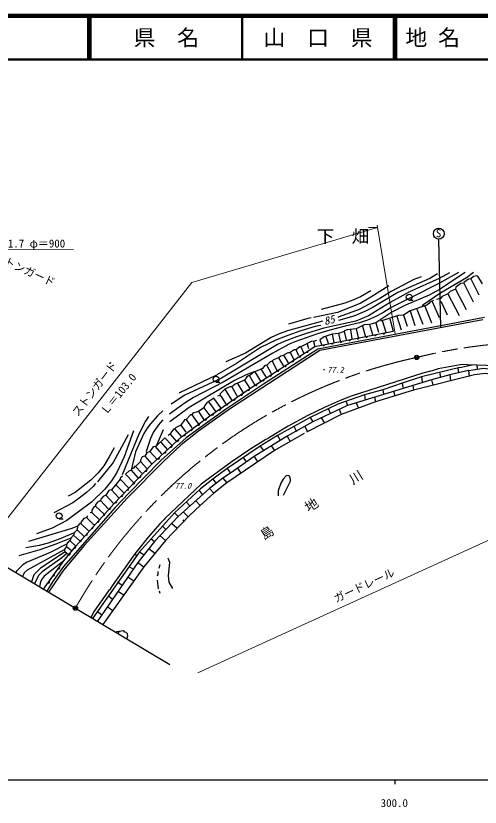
# Model space of a CAD drawing. Units: millimetres, scale not verified. Extents: x 40000 to 680000, y 20000 to 380000.
# Drawn here: x 281173 to 387504, y 198715 to 380000 of the extents above; entities that cross this region are included whole.
import ezdxf
from ezdxf.enums import TextEntityAlignment as Align

# ---------------------------------------------------------------- set-up
doc = ezdxf.new("R2010")
doc.units = ezdxf.units.MM
doc.header["$LTSCALE"] = 1000
doc.header["$PDMODE"] = 32
doc.header["$PDSIZE"] = 500
doc.linetypes.add('CHAIN', pattern=[18.5, 12, -1.5, 3.5, -1.5])
for name, color, linetype, lineweight in [('M-BGD', 7, 'Continuous', 25), ('M-BMK', 2, 'CHAIN', 13), ('M-BMK-SRVR', 3, 'Continuous', 25), ('M-STR-HTXT', 7, 'Continuous', 13), ('M-STR-STRC', 7, 'Continuous', 25), ('M-TTL', 2, 'Continuous', 140), ('M-TTL-BAND', 7, 'Continuous', 25), ('M-TTL-LINE', 7, 'Continuous', 50)]:
    doc.layers.add(name, color=color, linetype=linetype, lineweight=lineweight)
for name, color, linetype in [('M-BMK-HTXT', 7, 'Continuous'), ('M-OTRS', 6, 'Continuous'), ('M-TTL-TXT', 7, 'Continuous')]:
    doc.layers.add(name, color=color, linetype=linetype)
doc.styles.add('ＭＳ ゴシック', font='')
doc.styles.get('ＭＳ ゴシック').set_extended_font_data('MS Gothic')

msp = doc.modelspace()

# ---------------------------------------------------------------- linework, layer by layer
at = {"layer": 'M-BGD'}
for p, q in [((377936, 328817), (378444, 308582)), ((380476, 321113), (378105, 319843)), ((382508, 321197), (378190, 318742)), ((384032, 321197), (378190, 317303)), ((385979, 321197), (384371, 320012)), ((372348, 319589), (367099, 316879)), ((375989, 319843), (368623, 316625)), ((378105, 319843), (371332, 316795)), ((373957, 320181), (372348, 319589)), ((377767, 320859), (375989, 319843)), ((384371, 320012), (378275, 316371)), ((384794, 319673), (383778, 318911)), ((385387, 319758), (384794, 319673)), ((385979, 320266), (385387, 319758)), ((385387, 319758), (387165, 316117)), ((386741, 320435), (385979, 320266)), ((386995, 320351), (386741, 320435)), ((388011, 318573), (386995, 320351)), ((366591, 318149), (362442, 315525)), ((378190, 318742), (371671, 315440)), ((378190, 317303), (375819, 316033)), ((381831, 317387), (380645, 316879)), ((381915, 317811), (381831, 317387)), ((381831, 317387), (384286, 312731)), ((383101, 318657), (381915, 317811)), ((383778, 318742), (383101, 318657)), ((383778, 318911), (383778, 318742)), ((383778, 318742), (385895, 314509)), ((360071, 315609), (358378, 314847)), ((362442, 315525), (359987, 314085)), ((362442, 316964), (360071, 315609)), ((368623, 316625), (362781, 313069)), ((367099, 316879), (364559, 315271)), ((371332, 316795), (366929, 314339)), ((371671, 315440), (367099, 313154)), ((375819, 316033), (370401, 313747)), ((378275, 316371), (374380, 313747)), ((378783, 315694), (378275, 315101)), ((380137, 316287), (378783, 315694)), ((380645, 316879), (380137, 316287)), ((380137, 316287), (382677, 311376)), ((356515, 314170), (351097, 312731)), ((359987, 314085), (354822, 312053)), ((358378, 314847), (356515, 314170)), ((364559, 315271), (359817, 312731)), ((366929, 314339), (361934, 311291)), ((370401, 313747), (367268, 312138)), ((375311, 313747), (371501, 312392)), ((374380, 313747), (374126, 313323)), ((375735, 314085), (375311, 313747)), ((376073, 314509), (375735, 314085)), ((376835, 314763), (376073, 314509)), ((376497, 314593), (378105, 310868)), ((378359, 315271), (377513, 315017)), ((378698, 314255), (378359, 314593)), ((380053, 311461), (378698, 314255)), ((354822, 312053), (349319, 310868)), ((359817, 312731), (355245, 311037)), ((361257, 312307), (358547, 311207)), ((362781, 313069), (361257, 312307)), ((365236, 311969), (363458, 311037)), ((367268, 312138), (363627, 309683)), ((367099, 313154), (365236, 311969)), ((371501, 312392), (369977, 311461)), ((371501, 312392), (372517, 309090)), ((373025, 312815), (374380, 309344)), ((374803, 313493), (376327, 309683)), ((351435, 310021), (343392, 307820)), ((347795, 310614), (343646, 309344)), ((348811, 310783), (347795, 310614)), ((388519, 310868), (350335, 303671)), ((388096, 310360), (350758, 303333)), ((359055, 310021), (351689, 308413)), ((355245, 311037), (354904, 310921)), ((358547, 311207), (355076, 310191)), ((361934, 311291), (359055, 310021)), ((361680, 310275), (359902, 309683)), ((363458, 311037), (361680, 310275)), ((368792, 311376), (364643, 310021)), ((365067, 310191), (365913, 307566)), ((366845, 310614), (367607, 307735)), ((368453, 311207), (369385, 308074)), ((369977, 311461), (368792, 311376)), ((369977, 311461), (370824, 308921)), ((349742, 308836), (346440, 307820)), ((351689, 308413), (347964, 307312)), ((351012, 309090), (349742, 308836)), ((356600, 308921), (353044, 307989)), ((359902, 309683), (356600, 308921)), ((359140, 308328), (357023, 308074)), ((360918, 309175), (359140, 308328)), ((359140, 308328), (359563, 306296)), ((360579, 308921), (361257, 306465)), ((362188, 309259), (360918, 309175)), ((363627, 309683), (362188, 309259)), ((362188, 309259), (362865, 306973)), ((363627, 309683), (364220, 307566)), ((341445, 307143), (339667, 306296)), ((343477, 306804), (340852, 305788)), ((343392, 307820), (341445, 307143)), ((345424, 306465), (342630, 305365)), ((346440, 307820), (343477, 306804)), ((350250, 307143), (345085, 305280)), ((347964, 307312), (345424, 306465)), ((353044, 307989), (350250, 307143)), ((351774, 306465), (350758, 305788)), ((353637, 307058), (351774, 306465)), ((352197, 306550), (352705, 305026)), ((355076, 307227), (353637, 307058)), ((353637, 307058), (353975, 305195)), ((356346, 307651), (355076, 307227)), ((355076, 307227), (355415, 305534)), ((356431, 307820), (356346, 307651)), ((356346, 307651), (356854, 305788)), ((357023, 308074), (356431, 307820)), ((357785, 308074), (358124, 306042)), ((341106, 304687), (328237, 296983)), ((339667, 306296), (333740, 302740)), ((340852, 305788), (337211, 304010)), ((343646, 304687), (340005, 302740)), ((342630, 305365), (341106, 304687)), ((345085, 305280), (343646, 304687)), ((348980, 305449), (346440, 304179)), ((347879, 304857), (348218, 303756)), ((349319, 305365), (348980, 305449)), ((349996, 305619), (349319, 305365)), ((349319, 305365), (349657, 304264)), ((350758, 305788), (351181, 304687)), ((350758, 303333), (330353, 290040)), ((337211, 304010), (331708, 300369)), ((350335, 303671), (337889, 295628)), ((342461, 302232), (343561, 302909)), ((343561, 302909), (343985, 302909)), ((344916, 303502), (343985, 302909)), ((343985, 302909), (344831, 301301)), ((345339, 303502), (344916, 303502)), ((346186, 304179), (345339, 303502)), ((346017, 302147), (345339, 303502)), ((346440, 304179), (346186, 304179)), ((346440, 304179), (347117, 302655)), ((340005, 302740), (328660, 296051)), ((333740, 302740), (329253, 300708)), ((340175, 301216), (339836, 300877)), ((341360, 301639), (340175, 301216)), ((341360, 301639), (341445, 301809)), ((341360, 301639), (342461, 299777)), ((341445, 301809), (341868, 302147)), ((341868, 302147), (342461, 302232)), ((342461, 302232), (343561, 300539)), ((331708, 300369), (327221, 297745)), ((337635, 299184), (335941, 298422)), ((338227, 299861), (337635, 299184)), ((338651, 299946), (338227, 299861)), ((338651, 299946), (339417, 300710)), ((339751, 297999), (338651, 299946)), ((339836, 300877), (339417, 300710)), ((339836, 300877), (340937, 298845)), ((382847, 299438), (374041, 297321)), ((382931, 300031), (377851, 299099)), ((382423, 299269), (382508, 298253)), ((382847, 299438), (385682, 300080)), ((384540, 300115), (382931, 300031)), ((386769, 300046), (386807, 299055)), ((318754, 293681), (327221, 297745)), ((333909, 297745), (331285, 296475)), ((334079, 297321), (333571, 296559)), ((335772, 298422), (333909, 297745)), ((334417, 297491), (334079, 297321)), ((334671, 297491), (334417, 297491)), ((335772, 298422), (334671, 297491)), ((334671, 297491), (335941, 295374)), ((335941, 298422), (335772, 298422)), ((335941, 298422), (337381, 296051)), ((337381, 299015), (338481, 297152)), ((374380, 298168), (357955, 292834)), ((374041, 297321), (369639, 295882)), ((386233, 297745), (372263, 294273)), ((374041, 297321), (374211, 296136)), ((376158, 298591), (374380, 298168)), ((376516, 298653), (376158, 298591)), ((380561, 297745), (376327, 296644)), ((377851, 299099), (376516, 298653)), ((378275, 298337), (378359, 297237)), ((384794, 298761), (380561, 297745)), ((380561, 297745), (380730, 296390)), ((384794, 298761), (384963, 297406)), ((328237, 296983), (319855, 293088)), ((331285, 296475), (320871, 290294)), ((328660, 296051), (321887, 292580)), ((337889, 295628), (329168, 289786)), ((331369, 295628), (330607, 295035)), ((333571, 296559), (331369, 295628)), ((331962, 295797), (333232, 293596)), ((333571, 296559), (334756, 294612)), ((376327, 296644), (357108, 290717)), ((369639, 295882), (365236, 294358)), ((369639, 295882), (369808, 294866)), ((376327, 296644), (376666, 295374)), ((328999, 294443), (327983, 293427)), ((330184, 295035), (328999, 294443)), ((328999, 294443), (330607, 291903)), ((330607, 295035), (330184, 295035)), ((330607, 295035), (331962, 292749)), ((365236, 294358), (361003, 293173)), ((372263, 294273), (363543, 291564)), ((365236, 294358), (365405, 293342)), ((367691, 294104), (367945, 292919)), ((372094, 295459), (372263, 294273)), ((319855, 293088), (316722, 291056)), ((318585, 293681), (318754, 293681)), ((321887, 292580), (319685, 291225)), ((326543, 292411), (324935, 291310)), ((328152, 290209), (326543, 292411)), ((327898, 293003), (327390, 292834)), ((327983, 293427), (327898, 293003)), ((328321, 292665), (327898, 293003)), ((329422, 290971), (328321, 292665)), ((355415, 291903), (352028, 290379)), ((361003, 293173), (354907, 291056)), ((357955, 292834), (355415, 291903)), ((361003, 293173), (361172, 291987)), ((363289, 292749), (363543, 291564)), ((319685, 291225), (316383, 288770)), ((320871, 290294), (316468, 286992)), ((324257, 290209), (322987, 289363)), ((324342, 290633), (324257, 290209)), ((324257, 290209), (325612, 288347)), ((324935, 291310), (324342, 290633)), ((325358, 291479), (326967, 289278)), ((352028, 290379), (348049, 288431)), ((354907, 291056), (348557, 288008)), ((357108, 290717), (349149, 286992)), ((363543, 291564), (355669, 288685)), ((356854, 291649), (357108, 290717)), ((359140, 291310), (359648, 290125)), ((313589, 288347), (311981, 286569)), ((314859, 289532), (313589, 288347)), ((321209, 288601), (320193, 287500)), ((321463, 288601), (321209, 288601)), ((321717, 288939), (321463, 288601)), ((321463, 288601), (322987, 286484)), ((322987, 289363), (321717, 288939)), ((330353, 290040), (322987, 284875)), ((322987, 289363), (324257, 287415)), ((329168, 289786), (324596, 286569)), ((348049, 288431), (343561, 285976)), ((355669, 288685), (347710, 284621)), ((352705, 290040), (353213, 288855)), ((355245, 289871), (355669, 288685)), ((310880, 287161), (309356, 284198)), ((311557, 288177), (310880, 287161)), ((311981, 286569), (311219, 285553)), ((314859, 287415), (313759, 286230)), ((319770, 287415), (318923, 286230)), ((320193, 287500), (319770, 287415)), ((320193, 287500), (321463, 285637)), ((324596, 286569), (320193, 283351)), ((348557, 288008), (341106, 283859)), ((349149, 286992), (343307, 283690)), ((348557, 288008), (349149, 286992)), ((351097, 287923), (351774, 286823)), ((308086, 284960), (305969, 278949)), ((311219, 285553), (310457, 284283)), ((313759, 286230), (312658, 284537)), ((314944, 285129), (313335, 281404)), ((317315, 285299), (316637, 284452)), ((317569, 285299), (317315, 285299)), ((317738, 285637), (317569, 285299)), ((317569, 285299), (319093, 283521)), ((318923, 286230), (317738, 285637)), ((318923, 286230), (320109, 284621)), ((322987, 284875), (319008, 281743)), ((343561, 285976), (339243, 283436)), ((344831, 285976), (345424, 284791)), ((347371, 285891), (347964, 284791)), ((306901, 284029), (303429, 277679)), ((309356, 284198), (305546, 274885)), ((310457, 284283), (308594, 280134)), ((311981, 283182), (311049, 280219)), ((312658, 284537), (311981, 283182)), ((315283, 283351), (313335, 281404)), ((320193, 283351), (314351, 278102)), ((316891, 281658), (315283, 283351)), ((316553, 284198), (316045, 283859)), ((316637, 284452), (316553, 284198)), ((316553, 284198), (317907, 282589)), ((338397, 282928), (335010, 280811)), ((343307, 283690), (335772, 279033)), ((341106, 283859), (337127, 281404)), ((338788, 283104), (338397, 282928)), ((339243, 283436), (338788, 283104)), ((341106, 283859), (341699, 282759)), ((343307, 283690), (343985, 282505)), ((347202, 284283), (343985, 282505)), ((303683, 281065), (302583, 278949)), ((312658, 281235), (311896, 280219)), ((313335, 281404), (312658, 281235)), ((313081, 281319), (314521, 279626)), ((314267, 282420), (315875, 280557)), ((319008, 281743), (314944, 277848)), ((337127, 281404), (329591, 276324)), ((337127, 281404), (337889, 280388)), ((339667, 281489), (340429, 280388)), ((343985, 282505), (340429, 280388)), ((308594, 280134), (307578, 275901)), ((311134, 279880), (310711, 279118)), ((311049, 280219), (311134, 279880)), ((311896, 280219), (311134, 279880)), ((311896, 280219), (313505, 278356)), ((340429, 280388), (329507, 273022)), ((335010, 280811), (330692, 277933)), ((303429, 277679), (299873, 273276)), ((302583, 278949), (301313, 276917)), ((305969, 278949), (304276, 275393)), ((314944, 277848), (306731, 269551)), ((314351, 278102), (307070, 270651)), ((309695, 277933), (308594, 276747)), ((310118, 278949), (309695, 278187)), ((309695, 278187), (309695, 277933)), ((309695, 277933), (311134, 276324)), ((310711, 279118), (310118, 278949)), ((310711, 279118), (312319, 277255)), ((330692, 277933), (323580, 272683)), ((335772, 279033), (330353, 275223)), ((333232, 278779), (333994, 277763)), ((335772, 279033), (336534, 277848)), ((301313, 276917), (300043, 275308)), ((306308, 274969), (307155, 275731)), ((307155, 275731), (307578, 275901)), ((307578, 275901), (309187, 274123)), ((308086, 276409), (307663, 276155)), ((308340, 276747), (308086, 276409)), ((308594, 276747), (308340, 276747)), ((308594, 276747), (310033, 275223)), ((329591, 276324), (326289, 273869)), ((329591, 276324), (330353, 275223)), ((331962, 276409), (332724, 275223)), ((300043, 275308), (298349, 273615)), ((304276, 275393), (303091, 273445)), ((305038, 273869), (303091, 271413)), ((305631, 274546), (305038, 274123)), ((305038, 274123), (305038, 273869)), ((305038, 273869), (306985, 271837)), ((308086, 273107), (306308, 274969)), ((326289, 273869), (323495, 271667)), ((328575, 274123), (325527, 271752)), ((326289, 273869), (327051, 272853)), ((330353, 275223), (328575, 274123)), ((328575, 274123), (329507, 273022)), ((342376, 273869), (341953, 273107)), ((343053, 274631), (342376, 273869)), ((343561, 274715), (343053, 274631)), ((343815, 274546), (343561, 274715)), ((344069, 273869), (343815, 274546)), ((344069, 273361), (344069, 273869)), ((298349, 273615), (294793, 270821)), ((298857, 272175), (297333, 270821)), ((299450, 272853), (298857, 272175)), ((303091, 273445), (301567, 271583)), ((304022, 272599), (305885, 270736)), ((323580, 272683), (315283, 264809)), ((329507, 273022), (326543, 270651)), ((341529, 272091), (341275, 271159)), ((341953, 273107), (341529, 272091)), ((342461, 270228), (344069, 273361)), ((294793, 270821), (293185, 269974)), ((297333, 270821), (295640, 269466)), ((301567, 271583), (298519, 268619)), ((301821, 270228), (301143, 269889)), ((302498, 271244), (301821, 270228)), ((301821, 270228), (303599, 268196)), ((303091, 271413), (302498, 271244)), ((304784, 269551), (303091, 271413)), ((307070, 270651), (303937, 267349)), ((323495, 271667), (317484, 266164)), ((325527, 271752), (318331, 265317)), ((323157, 271244), (323834, 270313)), ((326543, 270651), (323411, 267857)), ((325527, 271752), (326543, 270651)), ((341275, 271159), (341275, 270059)), ((294201, 268450), (289883, 266164)), ((298519, 268619), (292846, 264386)), ((295640, 269466), (294201, 268450)), ((306731, 269551), (296825, 258629)), ((299873, 268619), (299450, 267942)), ((300551, 268958), (299873, 268619)), ((300635, 269297), (300551, 268958)), ((300551, 268958), (302413, 267011)), ((301143, 269889), (300635, 269297)), ((320278, 268619), (321040, 267773)), ((322395, 268873), (323411, 267857)), ((303937, 267349), (292084, 253887)), ((298942, 267349), (298603, 266757)), ((298603, 266757), (298603, 266249)), ((299450, 267688), (298942, 267349)), ((299450, 267942), (299450, 267688)), ((299450, 267688), (301397, 265825)), ((323411, 267857), (320871, 265487)), ((296741, 264809), (296148, 264047)), ((297333, 265063), (296741, 264809)), ((297587, 265487), (297333, 265063)), ((297333, 265063), (299027, 263370)), ((298603, 266249), (298180, 266164)), ((298603, 266249), (300381, 264471)), ((317484, 266164), (309525, 257189)), ((318331, 265317), (312912, 259560)), ((315283, 264809), (315139, 264654)), ((320871, 265487), (315452, 259814)), ((317484, 266164), (318331, 265317)), ((319601, 266333), (320532, 265317)), ((292846, 264386), (289459, 262608)), ((295301, 263116), (294031, 262523)), ((295301, 263116), (295217, 262269)), ((295809, 263709), (295301, 263116)), ((296063, 263709), (295809, 263709)), ((296148, 264047), (296063, 263709)), ((296063, 263709), (297926, 261931)), ((299365, 263455), (299027, 263370)), ((314182, 263624), (311473, 260576)), ((315139, 264654), (314182, 263624)), ((314690, 263201), (315537, 262354)), ((316891, 263709), (318077, 262693)), ((319431, 264555), (319601, 264301)), ((294031, 262523), (284041, 259560)), ((289459, 262608), (285903, 261338)), ((294539, 261592), (291491, 260237)), ((294539, 261592), (294370, 260999)), ((295217, 262269), (294539, 261592)), ((295217, 262269), (296910, 260661)), ((291491, 260237), (288613, 259221)), ((293777, 260322), (290306, 258967)), ((293354, 259729), (292761, 258967)), ((293608, 259729), (293354, 259729)), ((293777, 260322), (293608, 259729)), ((293608, 259729), (294878, 258544)), ((294370, 260999), (293777, 260322)), ((294370, 260999), (295809, 259729)), ((311473, 260576), (308425, 256766)), ((312912, 259560), (309102, 254734)), ((315452, 259814), (310457, 253803)), ((312065, 260237), (312912, 259560)), ((314182, 260915), (315452, 259814)), ((286665, 257697), (281839, 256258)), ((286496, 258629), (283448, 258121)), ((292253, 257697), (283787, 253041)), ((288613, 259221), (286496, 258629)), ((290306, 258967), (286665, 257697)), ((292761, 258967), (289036, 257020)), ((296825, 258629), (292084, 253041)), ((292761, 258459), (292253, 257697)), ((292253, 257697), (292507, 257189)), ((292761, 258967), (292761, 258459)), ((292761, 258459), (293947, 257528)), ((311642, 257951), (312997, 256935)), ((289036, 257020), (283787, 254819)), ((292507, 257189), (286835, 253464)), ((291745, 255835), (287173, 252617)), ((292931, 256935), (291745, 255835)), ((292507, 257189), (293185, 256681)), ((309525, 257189), (298729, 241973)), ((308425, 256766), (302837, 248892)), ((308425, 256766), (308848, 256343)), ((309525, 257189), (310541, 256512)), ((315960, 255835), (316383, 254819)), ((282771, 254226), (281331, 252787)), ((283787, 254819), (282771, 254226)), ((292169, 255157), (287681, 251601)), ((292084, 253887), (289544, 250331)), ((309102, 254734), (299841, 241310)), ((310457, 253803), (301113, 240552)), ((307070, 253887), (308086, 253210)), ((309102, 254734), (310457, 253803)), ((314182, 254226), (313928, 253379)), ((316383, 254819), (316045, 251686)), ((281331, 252787), (281180, 252434)), ((283109, 252363), (282694, 251532)), ((283787, 253041), (283109, 252363)), ((286835, 253464), (285311, 251940)), ((287173, 252617), (286327, 251771)), ((292084, 253041), (288655, 247979)), ((313674, 252025), (313505, 251601)), ((313674, 252702), (313674, 252025)), ((285311, 251940), (284741, 250312)), ((286327, 251771), (285432, 249900)), ((286835, 250331), (286621, 249191)), ((287173, 251009), (286835, 250331)), ((287681, 251601), (287173, 251009)), ((289544, 250331), (288282, 248201)), ((304445, 250331), (305546, 249569)), ((306816, 251517), (308171, 250585)), ((313505, 250755), (313759, 248723)), ((316045, 251686), (316214, 250247)), ((316214, 250247), (317061, 248807)), ((302837, 248638), (302413, 248299)), ((302837, 248892), (302837, 248638)), ((302413, 248299), (299111, 243643)), ((302329, 247199), (303345, 246352)), ((304530, 248215), (305885, 247368)), ((314013, 248299), (314182, 247707)), ((299111, 243643), (298349, 242203)), ((299789, 243643), (300874, 242808)), ((302075, 244659), (303389, 243780)), ((304107, 238817), (304276, 238986)), ((304276, 238986), (305715, 239155)), ((304953, 238986), (304615, 238732)), ((304615, 238732), (304615, 238563)), ((305715, 239155), (306054, 238817)), ((306054, 238817), (306139, 238901)), ((306139, 238901), (306393, 238817)), ((306393, 238817), (306647, 238478)), ((306731, 237885), (306562, 237377)), ((306647, 238478), (306731, 237885))]:
    msp.add_line(p, q, dxfattribs=at)
for points in [[(287529, 248650), (292169, 255157), (294878, 258544), (303599, 268196), (312319, 277255), (319093, 283521), (325612, 288347), (334756, 294612), (349657, 304264), (367607, 307735)], [(384540, 300115), (391200, 299910), (394543, 299278), (396834, 298777), (397917, 298253), (399678, 297435), (400784, 296197), (400881, 295120)], [(384794, 298761), (388330, 299278), (398972, 297762)], [(400784, 296197), (388619, 298040), (386233, 297745)]]:
    msp.add_lwpolyline(points, dxfattribs=at)
msp.add_circle((378030, 330099), 1250, dxfattribs=at)
for centre, start, end in [((361515, 306615), 203.62604, 358.26528), ((363479, 306994), 203.62604, 358.26528), ((365443, 307374), 203.62604, 358.26528), ((351697, 304716), 203.62604, 358.26528), ((353661, 305096), 203.62604, 358.26528), ((355625, 305475), 203.62604, 358.26528), ((357588, 305855), 203.62604, 358.26528), ((359552, 306235), 203.62604, 358.26528), ((347874, 303176), 225.61261, 20.25185), ((344516, 301001), 225.61261, 20.25185), ((346195, 302088), 225.61261, 20.25185), ((342838, 299914), 225.61261, 20.25185), ((339481, 297739), 225.61261, 20.25185), ((341159, 298827), 225.61261, 20.25185), ((336123, 295565), 225.61261, 20.25185), ((337802, 296652), 225.61261, 20.25185), ((334448, 294469), 227.09875, 21.73798), ((331148, 292208), 227.09875, 21.73798), ((332798, 293339), 227.09875, 21.73798), ((329499, 291078), 227.09875, 21.73798), ((326199, 288817), 227.09875, 21.73798), ((327849, 289947), 227.09875, 21.73798), ((322966, 286458), 229.19144, 23.83067), ((324574, 287648), 229.19144, 23.83067), ((321359, 285268), 229.19144, 23.83067), ((318218, 282789), 235.44921, 30.08844), ((319751, 284078), 229.19144, 23.83067), ((316750, 281431), 235.44921, 30.08844), ((315282, 280073), 235.44921, 30.08844), ((313814, 278714), 235.44921, 30.08844), ((310953, 275917), 238.7716, 33.41083), ((309566, 274476), 238.7716, 33.41083), ((308179, 273035), 238.7716, 33.41083), ((305405, 270153), 238.7716, 33.41083), ((306792, 271594), 238.7716, 33.41083), ((304018, 268712), 238.7716, 33.41083), ((302660, 267241), 240.58229, 35.22153), ((301320, 265757), 240.58229, 35.22153), ((298638, 262789), 240.58229, 35.22153), ((299979, 264273), 240.58229, 35.22153), ((297297, 261305), 240.58229, 35.22153), ((295956, 259821), 240.58229, 35.22153), ((294628, 258322), 244.02058, 38.65981), ((293379, 256760), 244.02058, 38.65981), ((289805, 251939), 247.19005, 41.82928), ((290966, 253568), 247.19005, 41.82928), ((288644, 250311), 247.19005, 41.82928)]:
    msp.add_arc(centre, 256, start, end, dxfattribs=at)
at = {"layer": 'M-BMK'}
for centre, radius, start, end in [((401969, 185889), 119424, 84.1344, 104.05213), ((397828, 186001), 118377, 102.12099, 150.49016)]:
    msp.add_arc(centre, radius, start, end, dxfattribs=at)
at = {"layer": 'M-BMK-SRVR'}
for p, q in [((273203, 257189), (294809, 244310)), ((294809, 244310), (316414, 231431))]:
    msp.add_line(p, q, dxfattribs=at)
for centre in [(372972, 301739), (294809, 244310)]:
    msp.add_circle(centre, 500, dxfattribs=at)
for p in [(372972, 301739), (294809, 244310)]:
    msp.add_point(p, dxfattribs=at)
at = {"layer": 'M-OTRS'}
msp.add_point((294809, 244310), dxfattribs=at)
at = {"layer": 'M-STR-HTXT'}
for p, q in [((363881, 332035), (368030, 307058)), ((363966, 331527), (321463, 318911)), ((363966, 331527), (361967, 331473)), ((294370, 326447), (263721, 326362)), ((321463, 318911), (273203, 257189)), ((395801, 262777), (322818, 229503))]:
    msp.add_line(p, q, dxfattribs=at)
at = {"layer": 'M-STR-STRC'}
for p, q in [((371258, 314884), (372158, 314884)), ((327024, 296077), (327924, 296077)), ((291077, 264769), (291977, 264769))]:
    msp.add_line(p, q, dxfattribs=at)
for centre in [(371258, 315559), (327024, 296752), (291077, 265444)]:
    msp.add_circle(centre, 675, dxfattribs=at)
at = {"layer": 'M-TTL'}
msp.add_line((680000, 380000), (40000, 380000), dxfattribs=at)
at = {"layer": 'M-TTL-BAND'}
for p, q in [((40000, 205000), (579000, 205000)), ((368000, 205000), (368000, 204000))]:
    msp.add_line(p, q, dxfattribs=at)
at = {"layer": 'M-TTL-LINE'}
for p, q in [((297750, 380000), (297750, 370000)), ((298250, 380000), (298250, 370000)), ((333000, 380000), (333000, 370000)), ((367750, 380000), (367750, 370000)), ((368250, 380000), (368250, 370000)), ((40000, 370000), (680000, 370000))]:
    msp.add_line(p, q, dxfattribs=at)

# ---------------------------------------------------------------- texts
at = {"layer": 'M-BGD', "style": 'ＭＳ ゴシック'}
msp.add_text('S', height=1833, dxfattribs=at).set_placement((377352, 328725), align=Align.BOTTOM_LEFT)
at = {"layer": 'M-BGD', "style": 'ＭＳ ゴシック', "oblique": 15}
msp.add_text('85', height=1833, rotation=13.44, dxfattribs=at).set_placement((352065, 308589), align=Align.BOTTOM_LEFT)
for s, p in [('・77.2', (350651, 297846)), ('・77.0', (315718, 271271))]:
    msp.add_text(s, height=1320, dxfattribs=at).set_placement(p, align=Align.BOTTOM_LEFT)
at = {"layer": 'M-BGD', "style": 'ＭＳ ゴシック'}
msp.add_text('島\u3000\u3000\u3000地\u3000\u3000\u3000川', height=2199, rotation=31.935, dxfattribs=at).set_placement((338349, 259317), align=Align.BOTTOM_LEFT)
at = {"layer": 'M-BMK-HTXT', "style": 'ＭＳ ゴシック'}
msp.add_text('下\u3000畑', height=2933, dxfattribs=at).set_placement((350082, 327150), align=Align.BOTTOM_LEFT)
at = {"layer": 'M-STR-HTXT', "style": 'ＭＳ ゴシック'}
msp.add_text('土管 Ｌ＝11.7 φ＝900', height=1833, dxfattribs=at).set_placement((266857, 326371), align=Align.BOTTOM_LEFT)
for s, rotation, p in [('ストンガード', 335.86, (275744, 323596)), ('ストンガード', 52.459, (295816, 287740)), ('Ｌ＝103.0', 50.882, (302260, 288062)), ('ガードレール', 24.841, (354732, 245021))]:
    msp.add_text(s, height=1833, rotation=rotation, dxfattribs=at).set_placement(p, align=Align.BOTTOM_LEFT)
at = {"layer": 'M-TTL-BAND', "style": 'ＭＳ ゴシック'}
msp.add_text('300.0', height=1833, dxfattribs=at).set_placement((367844, 198195), align=Align.BOTTOM_CENTER)
at = {"layer": 'M-TTL-TXT', "style": 'ＭＳ ゴシック'}
for s, p in [('県\u3000名', (315625, 375000)), ('山\u3000口\u3000県', (350375, 375000))]:
    msp.add_text(s, height=3666, dxfattribs=at).set_placement(p, align=Align.MIDDLE_CENTER)
msp.add_text('地 名', height=3666, dxfattribs=at).set_placement((370380, 375000), align=Align.MIDDLE_LEFT)

doc.saveas('drawing.dxf')
